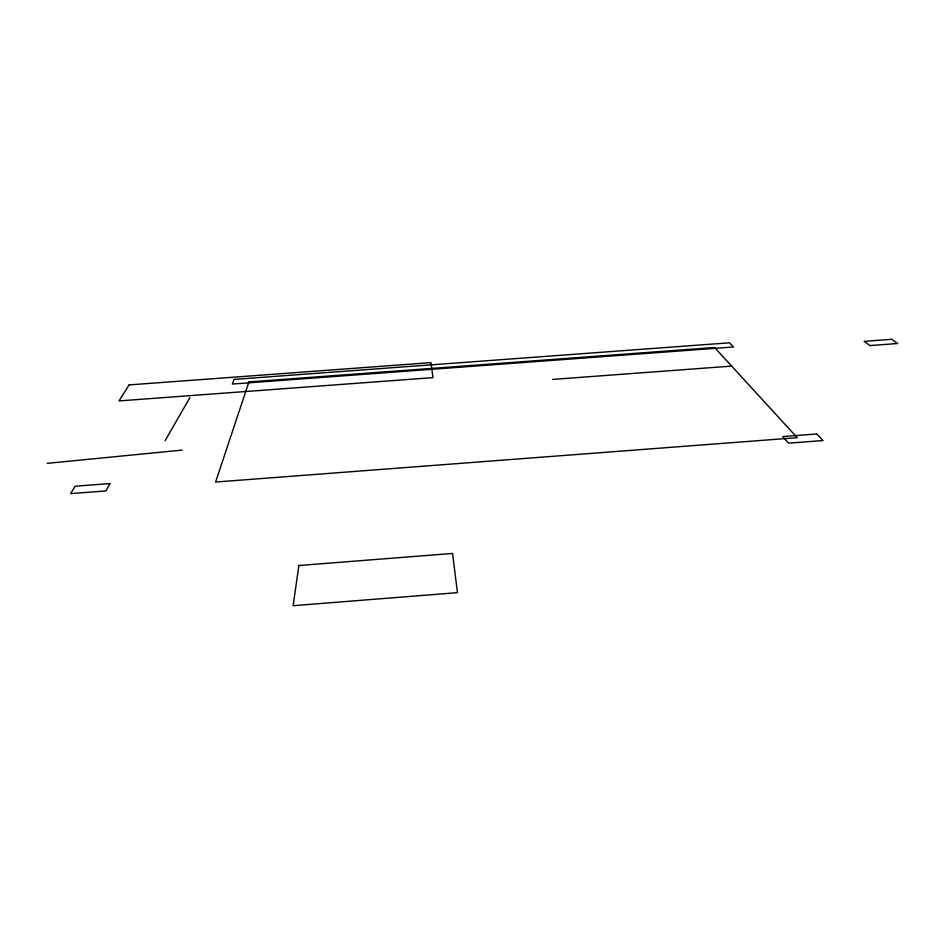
<?xml version="1.0" encoding="UTF-8"?>
<svg xmlns="http://www.w3.org/2000/svg" width="945" height="945" viewBox="0 0 945 945"><rect width="100%" height="100%" fill="white"/><g stroke="black" fill="none" stroke-linecap="round" stroke-linejoin="round"><path stroke-width="1.42" d="M165.127 440.642L189.898 397.632M47.25 463.345L182.149 450.103M552.518 379.429L731.643 366.105M298.856 565.512L293.151 605.698L457.463 592.657L452.56 553.451L298.856 565.512M248.937 381.91L215.614 482.044L797.249 437.677L714.574 347.476L248.937 381.91M234.1 379.406L232.364 384.048L733.497 346.98L729.457 342.811L234.1 379.406M109.939 483.556L105.946 490.916L70.615 493.609L75.127 486.202L109.939 483.556M129.122 384.898L119.046 400.916L432.964 377.622L431.003 362.62L129.122 384.898M816.704 433.968L782.767 436.555L788.626 443.158L823.06 440.535L816.704 433.968M891.714 339.302L864.202 341.346L869.908 345.575L897.75 343.507L891.714 339.302"/></g></svg>
